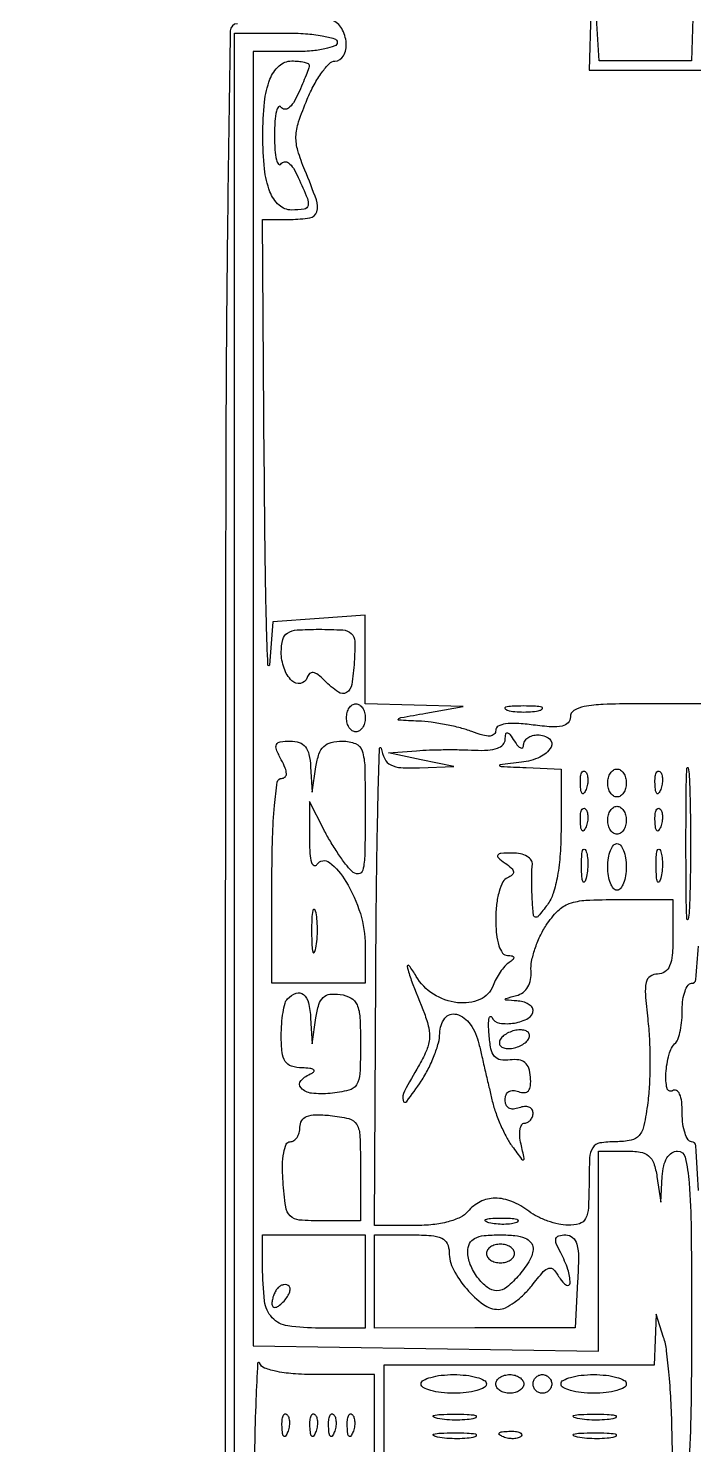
# Model space of a CAD drawing. Extents: x 23 to 255, y 40 to 184.
# Drawn here: x 34.59 to 40.65, y 154.69 to 167.55 of the extents above; entities that cross this region are included whole.
import ezdxf

# ---------------------------------------------------------------- set-up
doc = ezdxf.new("R2010")
doc.units = 0
doc.header["$MEASUREMENT"] = 0

msp = doc.modelspace()

# ---------------------------------------------------------------- linework, layer by layer
for points in [[(207.919475, 175.632891, 0.000007), (191.762556, 175.634099, 0.00002)], [(173.0434, 175.634494, 0.000013), (151.49745, 175.633531)], [(49.932728, 162.472053, 0.000008), (49.952466, 164.319505, 0.000321)], [(40.654246, 168.020763, 0.581497), (40.639981, 168.015864, 0.032921), (40.627746, 167.915067, 0.007231), (40.620676, 167.74065), (40.608, 167.2542), (40.189222, 167.2542), (39.770444, 167.2542), (39.739918, 167.74065), (39.709393, 168.2271), (39.693397, 167.69835), (39.6774, 167.1696), (40.185, 167.1696), (40.6926, 167.1696)], [(36.487905, 167.5926, 0.409616), (36.422563, 167.528277, 0.000777), (36.399417, 165.894573, 0.002704), (36.382142, 163.49643, 0.000449), (36.378, 158.8788, -0.000347), (36.374429, 153.7322, -0.003457)], [(40.6926, 161.4168), (40.1004, 161.4168, 0.008994), (39.805657, 161.411498, 0.040544), (39.634735, 161.391405, 0.08534), (39.540616, 161.355081, 0.263935), (39.5082, 161.29795, -0.187286), (39.48765, 161.245011, -0.155348), (39.434907, 161.214672, -0.070833), (39.336602, 161.207549, -0.016061), (39.1698, 161.224489, 0.019026), (39.023848, 161.238439, 0.049762), (38.918727, 161.233999, 0.084862), (38.853779, 161.213125, 0.27959), (38.8314, 161.176233, -0.200671), (38.816473, 161.140538, -0.183868), (38.779873, 161.124414, -0.08235), (38.714707, 161.131812, -0.021491), (38.614393, 161.165094, 0.028007), (38.511945, 161.197608, 0.014857), (38.381982, 161.22689, 0.014743), (38.246928, 161.24902, 0.022105), (38.127943, 161.259605, -0.002248), (37.951938, 161.26824, -0.639906), (37.947757, 161.278745, -0.158724), (37.970792, 161.291217, -0.001069), (38.1969, 161.3322), (38.5353, 161.39279), (38.09115, 161.404795), (37.647, 161.4168), (37.647053, 161.81865), (37.647105, 162.2205), (37.228366, 162.191476), (36.809627, 162.162452), (36.778263, 161.768476, -0.938807), (36.765149, 161.76869, -0.005313), (36.751632, 162.142576, -0.003227), (36.739692, 162.769038, -0.001434), (36.731649, 163.59525), (36.7164, 165.816), (36.9702, 165.816, 0.041487), (37.146146, 165.830624, 0.28826), (37.207821, 165.885503, 0.15837), (37.20441, 165.992731, 0.012464), (37.099633, 166.262189, -0.026178), (37.03567, 166.441054, -0.081158), (37.019216, 166.567766, -0.07293), (37.043151, 166.700478, -0.018439), (37.120783, 166.90616, -0.024152), (37.184238, 167.038848, -0.033039), (37.254618, 167.151001, -0.034735), (37.322148, 167.231841, -0.202007), (37.37205, 167.25334, 0.275392), (37.450441, 167.300928, 0.141674), (37.474795, 167.41732, 0.112766), (37.43411, 167.54894, 0.17166), (37.343981, 167.625849, 0.042131)], [(36.4626, 150.165), (36.4626, 158.8365), (36.4626, 167.508), (36.9279, 167.508, -0.017105), (37.106266, 167.501896, -0.027868), (37.256518, 167.483149, -0.026982), (37.368491, 167.456481, -0.332234), (37.3932, 167.4234, -0.31052), (37.370609, 167.390532, -0.036969), (37.281369, 167.363651, -0.033738), (37.158414, 167.344915, -0.020945), (37.0125, 167.3388), (36.6318, 167.3388), (36.6318, 161.462713), (36.6318, 155.586625), (38.196997, 155.561863), (39.762194, 155.5371), (39.762097, 156.44655), (39.762, 157.356), (40.010181, 157.356, -0.037763), (40.141732, 157.34605, -0.134896), (40.218108, 157.31202, -0.141285), (40.264376, 157.244788, -0.042951), (40.293605, 157.12335), (40.328848, 156.8907), (40.341524, 157.12335, -0.042393), (40.355131, 157.220491, -0.079284), (40.384659, 157.293962, -0.108618), (40.427711, 157.339554, -0.150534), (40.4811, 157.356, -0.353061), (40.550966, 157.299641, -0.033617), (40.58518, 157.06695, -0.017378), (40.603849, 156.643243, -0.00232), (40.608, 155.7486, -0.003821), (40.602787, 155.066444, -0.009325), (40.585737, 154.5642, -0.004385)], [(40.670393, 156.99645, 0.004008), (40.646718, 157.404356, 0.395015), (40.608, 157.4406, -0.257909), (40.575477, 157.458571, -0.061379), (40.548251, 157.51662, -0.048032), (40.529553, 157.60025, -0.031003), (40.5234, 157.699393, 0.026455), (40.517883, 157.8036, 0.075964), (40.499488, 157.873471, 0.170471), (40.470584, 157.904699, 0.265999), (40.434916, 157.903499, -0.518555), (40.384821, 157.924868, -0.06935), (40.374934, 158.06125, -0.047748), (40.403094, 158.234063, -0.132885), (40.463801, 158.339801, 0.120968), (40.486876, 158.377895, 0.026834), (40.505893, 158.452305, 0.026384), (40.519021, 158.542965, 0.022766), (40.5234, 158.6391, -0.033532), (40.529564, 158.730916, -0.051349), (40.548251, 158.808388, -0.066613), (40.57553, 158.861783, -0.24616), (40.608, 158.8788, 0.387276), (40.64576, 158.913207, 0.006567), (40.67004, 159.2172, 0.011649)], [(40.439557, 154.538406, -0.011342), (40.430367, 154.79685, 0.00895), (40.422166, 155.063374, 0.009738), (40.404514, 155.322031, 0.009283), (40.381006, 155.542612, 0.046332), (40.3542, 155.664), (40.286466, 155.8755), (40.278033, 155.64285), (40.2696, 155.4102), (39.0429, 155.4102), (37.8162, 155.4102), (37.8162, 154.9026), (37.8162, 154.395)]]:
    msp.add_lwpolyline(points, format="xyb")
for points in [[(37.1394, 167.215881, -0.086717), (37.135109, 167.191326, -0.005917), (37.110238, 167.124815, -0.008321), (37.078152, 167.045929, -0.006143), (37.040127, 166.95968, -0.029522), (36.99505, 166.874464, -0.090523), (36.95185, 166.825814, -0.203491), (36.914067, 166.815657, -0.223181), (36.882463, 166.836276, 0.508418), (36.860626, 166.83795, 0.121782), (36.841225, 166.799203, 0.040087), (36.828062, 166.706942, 0.015396), (36.824073, 166.5774, 0.015396), (36.828062, 166.447858, 0.040087), (36.841225, 166.355597, 0.121782), (36.860626, 166.31685, 0.508418), (36.882463, 166.318524, -0.223181), (36.914067, 166.339143, -0.203491), (36.95185, 166.328986, -0.090523), (36.99505, 166.280336, -0.029522), (37.040127, 166.19512, -0.008167), (37.122681, 166.005796, -0.150118), (37.128949, 165.941284, -0.317098), (37.094345, 165.908691, -0.035354), (36.980067, 165.9006, -0.188568), (36.865669, 165.945334, -0.114688), (36.782975, 166.067016, -0.067643), (36.733614, 166.274608, -0.024595), (36.71871, 166.5774, -0.024595), (36.733614, 166.880192, -0.067643), (36.782975, 167.087784, -0.114688), (36.865669, 167.209466, -0.188568), (36.980067, 167.2542, -0.022689), (37.041132, 167.251428, -0.036334), (37.092596, 167.242944, -0.041492), (37.129575, 167.230732, -0.300839)], [(37.547759, 161.7975, -0.022809), (37.524425, 161.59162, -0.21529), (37.476705, 161.51919, -0.306467), (37.403759, 161.521425, -0.040022), (37.279141, 161.627545, 0.030004), (37.219061, 161.680816, 0.124471), (37.175104, 161.700328, 0.235017), (37.143002, 161.690693, 0.124593), (37.120055, 161.654866, -0.270207), (37.060632, 161.602618, -0.248443), (36.982138, 161.626349, -0.114209), (36.910511, 161.739904, -0.084024), (36.8856, 161.887093, -0.0582), (36.898891, 162.000888, -0.201098), (36.94168, 162.059644, -0.120713), (37.029793, 162.087306, -0.015983), (37.22665, 162.0936, -0.014161), (37.44532, 162.087405, -0.173783), (37.521036, 162.055324, -0.20529), (37.552563, 161.984906, -0.020812)], [(37.647, 161.2899, -0.064853), (37.640681, 161.241386, -0.082425), (37.622149, 161.200277, -0.098894), (37.594663, 161.172777, -0.148195), (37.5624, 161.163, -0.148195), (37.530137, 161.172777, -0.098894), (37.502651, 161.200277, -0.082425), (37.484119, 161.241386, -0.064853), (37.4778, 161.2899, -0.064853), (37.484119, 161.338414, -0.082425), (37.502651, 161.379523, -0.098894), (37.530137, 161.407023, -0.148195), (37.5624, 161.4168, -0.148195), (37.594663, 161.407023, -0.098894), (37.622149, 161.379523, -0.082425), (37.640681, 161.338414, -0.064853)], [(38.93715, 161.358483, 0.039571), (39.004599, 161.346452, 0.024357), (39.0852, 161.342524, 0.024357), (39.165801, 161.346452, 0.039571), (39.23325, 161.358483, 0.161593), (39.255173, 161.372722, 0.542911), (39.250831, 161.385808, 0.052887), (39.191118, 161.394828, 0.011065), (39.0852, 161.397173, 0.011065), (38.979282, 161.394828, 0.052887), (38.919569, 161.385808, 0.542911), (38.915227, 161.372722, 0.161593)], [(38.139334, 160.835737), (38.4507, 160.846874), (38.1546, 160.9092), (37.8585, 160.971526), (38.1123, 160.991235, -0.011054), (38.229292, 160.997721, -0.00612), (38.372313, 161.000732, -0.0061), (38.517346, 161.000239, -0.009775), (38.64105, 160.99589, 0.028428), (38.760313, 160.996146, 0.069932), (38.846004, 161.013393, 0.114278), (38.89783, 161.046308, 0.193838), (38.917295, 161.093068, -0.039032), (38.92169, 161.141999, -0.416178), (38.936443, 161.152408, -0.19277), (38.959286, 161.138241, -0.01526), (39.0006, 161.0784, 0.030864), (39.032361, 161.035334, 0.118892), (39.058899, 161.015699, 0.342256), (39.075973, 161.020227, 0.160847), (39.083905, 161.04315, -0.136523), (39.094164, 161.078104, -0.098631), (39.122096, 161.107878, -0.085103), (39.163505, 161.127925, -0.070386), (39.2121, 161.1348, -0.164628), (39.318042, 161.098946, -0.380565), (39.332747, 161.022842, -0.154044), (39.231914, 160.932842, -0.075024), (39.06405, 160.885799, 0.000683), (38.869174, 160.861345, 0.602997), (38.866554, 160.85437, 0.202828), (38.879905, 160.848008, 0.000452), (39.10635, 160.838139), (39.4236, 160.8246), (39.4236, 160.29087, -0.016946), (39.415587, 160.054511, -0.027092), (39.39102, 159.85406, -0.031895), (39.352249, 159.69555, -0.086189), (39.299391, 159.59292, -0.008035), (39.217369, 159.488024, -0.315809), (39.190499, 159.480317, -0.295365), (39.172745, 159.503008, -0.007368), (39.162467, 159.6402, -0.008287), (39.158608, 159.72893, -0.007526), (39.157521, 159.820636, -0.007556), (39.159025, 159.9027, -0.02393), (39.163485, 159.95745, 0.188216), (39.153528, 159.997625, 0.108105), (39.116179, 160.031755, 0.080098), (39.056413, 160.054605, 0.053047), (38.983159, 160.061905, 0.011515), (38.878052, 160.058781, 0.224274), (38.850186, 160.043775, 0.393438), (38.852916, 160.019954, 0.02287), (38.916, 159.970864, -0.02856), (38.974058, 159.924616, -0.172412), (38.992229, 159.891319, -0.274217), (38.981234, 159.863562, -0.068328), (38.93715, 159.838209, 0.184033), (38.895804, 159.799734, 0.045523), (38.862039, 159.71173, 0.039917), (38.839031, 159.595598, 0.028957), (38.8314, 159.46395, 0.023867), (38.838076, 159.324174, 0.053138), (38.859383, 159.219936, 0.081543), (38.892889, 159.154061, 0.235539), (38.93715, 159.131305, -0.036288), (38.980492, 159.127621, -0.30431), (38.994176, 159.11492, -0.275212), (38.988261, 159.096152, -0.032002), (38.952129, 159.067855, 0.062485), (38.913422, 159.033546, 0.02892), (38.871976, 158.980468, 0.028095), (38.834312, 158.91889, 0.034842), (38.806734, 158.85765, -0.206313), (38.687141, 158.731917, -0.131823), (38.484424, 158.703067, -0.110496), (38.265583, 158.780692, -0.121616), (38.109617, 158.94225, 0.032825), (38.044755, 159.038836, 0.800245), (38.028145, 159.031097, 0.037657), (38.06548, 158.906096, 0.003456), (38.183434, 158.604167, -0.0406), (38.223104, 158.475101, -0.081877), (38.228795, 158.369116, -0.075597), (38.200096, 158.261513, -0.030511), (38.130728, 158.125814, 0.010694), (38.003786, 157.900027, 0.167905), (37.990066, 157.813961, 0.6563), (38.024289, 157.805782, 0.014713), (38.1546, 157.9905, 0.028628), (38.218979, 158.100955, 0.025115), (38.273474, 158.2229, 0.025924), (38.311437, 158.33815, 0.065917), (38.323243, 158.42525, -0.163285), (38.369401, 158.561432, -0.305218), (38.47495, 158.597328, -0.179161), (38.600443, 158.507885, -0.092549), (38.678757, 158.3289, 0.000102), (38.705575, 158.213363, 0.00006), (38.737715, 158.0751, 0.00006), (38.769891, 157.936838, 0.000102), (38.796817, 157.8213, 0.026385), (38.828546, 157.711756, 0.018629), (38.875125, 157.592351, 0.018864), (38.928375, 157.481243, 0.037197), (38.98026, 157.3983, 0.002317), (39.066323, 157.282223, 0.305502), (39.082231, 157.276682, 0.401954), (39.089827, 157.289111, 0.002883), (39.06047, 157.41945, -0.036702), (39.049151, 157.492396, -0.062692), (39.051899, 157.553885, -0.093305), (39.067252, 157.595181, -0.263019), (39.09312, 157.6098, 0.121368), (39.122366, 157.617005, 0.100738), (39.147275, 157.63731, 0.09151), (39.164008, 157.66768, 0.080439), (39.1698, 157.703451, 0.158089), (39.159542, 157.735085, 0.151946), (39.132523, 157.755288, 0.112257), (39.091452, 157.760111, 0.06502), (39.0429, 157.748406, -0.074756), (38.991235, 157.737006, -0.14841), (38.950753, 157.746345, -0.165571), (38.925119, 157.7755, -0.098585), (38.916, 157.8213, -0.099128), (38.92499, 157.8662, -0.158005), (38.950248, 157.895667, -0.14733), (38.989486, 157.905945, -0.082696), (39.038188, 157.896002, 0.093396), (39.091982, 157.886204, 0.222284), (39.127829, 157.903236, 0.1518), (39.146441, 157.948711, 0.040616), (39.146916, 158.027796, 0.05995), (39.130901, 158.108904, 0.140787), (39.096633, 158.159597, 0.14452), (39.041366, 158.18359, 0.064474), (38.961278, 158.183089, -0.074619), (38.874692, 158.184297, -0.181115), (38.82012, 158.215634, -0.126238), (38.787577, 158.284751, -0.02909), (38.770648, 158.4135, -0.012903), (38.766353, 158.505257, -0.045063), (38.77044, 158.56432, -0.295171), (38.781954, 158.577104, -0.368013), (38.795854, 158.570531, 0.253453), (38.865922, 158.517207, 0.08129), (39.001152, 158.51831, 0.083141), (39.126825, 158.562239, 0.273697), (39.1698, 158.634867, 0.182907), (39.158711, 158.664167, 0.082258), (39.12631, 158.69053, 0.065249), (39.078403, 158.710142, 0.048052), (39.02175, 158.719414, -0.002276), (38.923917, 158.726346, -0.383754), (38.917136, 158.733443, -0.346954), (38.923323, 158.741786, -0.002132), (39.020312, 158.76764, 0.099074), (39.079182, 158.79635, 0.096725), (39.12306, 158.845708, 0.087842), (39.148006, 158.912262, 0.066087), (39.15203, 158.990476, -0.069256), (39.157067, 159.07767, -0.030932), (39.186443, 159.189066, -0.029881), (39.232645, 159.304934, -0.035626), (39.290097, 159.40755, -0.049463), (39.394044, 159.53597, -0.112517), (39.4987, 159.602669, -0.073245), (39.64955, 159.632789, -0.012714), (39.94093, 159.6402), (40.4388, 159.6402), (40.4388, 159.3018, -0.019219), (40.432378, 159.134787, -0.078179), (40.408982, 159.036158, -0.149476), (40.365717, 158.983274, -0.148155), (40.300116, 158.9634, 0.153994), (40.232774, 158.942156, 0.187345), (40.19627, 158.887544, 0.073378), (40.188313, 158.777745, 0.010932), (40.209624, 158.556492, -0.017673), (40.224649, 158.374883, -0.011589), (40.229693, 158.164982, -0.011664), (40.225086, 157.960075, -0.021885), (40.210269, 157.795092, -0.017168), (40.175238, 157.588122, -0.121598), (40.131794, 157.496791, -0.176905), (40.058514, 157.453402, -0.046134), (39.920061, 157.4406, 0.040799), (39.776609, 157.428875, 0.2132), (39.712031, 157.386269, 0.130352), (39.683175, 157.295633, 0.012247), (39.6774, 157.0599, -0.013027), (39.671676, 156.840251, -0.103968), (39.645824, 156.742797, -0.206262), (39.590287, 156.696256, -0.076348), (39.48705, 156.681891, -0.051718), (39.402221, 156.691902, -0.030728), (39.304376, 156.720277, -0.030499), (39.209257, 156.761018, -0.045509), (39.13248, 156.808791, 0.063801), (38.977008, 156.897835, 0.099716), (38.826179, 156.927457, 0.114332), (38.690392, 156.895301, 0.104849), (38.5776, 156.8061, -0.109775), (38.510006, 156.753705, -0.045033), (38.400415, 156.713612, -0.038419), (38.26137, 156.687747, -0.026785), (38.101941, 156.6792), (37.7316, 156.6792), (37.743121, 158.94225, -0.001561), (37.750144, 159.797347, -0.002977), (37.762027, 160.484614, -0.001856), (37.776294, 161.013749, -0.895209), (37.791305, 161.01495, 0.069792), (37.824769, 160.917137, 0.157861), (37.879299, 160.86225, 0.105843), (37.971577, 160.837244, 0.022373)], [(37.152076, 160.84575), (37.164752, 160.6131), (37.199995, 160.84575, -0.042367), (37.227524, 160.960716, -0.121485), (37.270936, 161.029729, -0.134975), (37.338345, 161.066484, -0.057778), (37.441119, 161.0784, -0.09707), (37.559227, 161.055252, -0.223133), (37.619178, 160.990206, -0.071671), (37.642933, 160.845293, -0.004847), (37.647, 160.425771, -0.004455), (37.643667, 160.051702, -0.052322), (37.625908, 159.907297, -0.336429), (37.585225, 159.873389, -0.212736), (37.524917, 159.897021, -0.033782), (37.468964, 159.962045, -0.013073), (37.400156, 160.059064, -0.012873), (37.330816, 160.168448, -0.015539), (37.271638, 160.2747), (37.140442, 160.5285), (37.141217, 160.1901, 0.015876), (37.145682, 160.058952, 0.054785), (37.160489, 159.975328, 0.223248), (37.183224, 159.949616, 0.368599), (37.209251, 159.957632, -0.445317), (37.32215, 159.976685, -0.091279), (37.47266, 159.80439, -0.05879), (37.602849, 159.511698, -0.075411), (37.647, 159.220626), (37.647, 158.8788), (37.224, 158.8788), (36.801, 158.8788), (36.801, 159.8094, -0.006905), (36.806435, 160.202904, -0.016554), (36.82414, 160.494107, -0.013103), (36.849756, 160.706478, -0.372001), (36.888577, 160.74, 0.188457), (36.919818, 160.752209, 0.214004), (36.932377, 160.781581, 0.094032), (36.921697, 160.832923, 0.0247), (36.8856, 160.9092, -0.025083), (36.84157, 161.002424, -0.213289), (36.842889, 161.047589, -0.251306), (36.876743, 161.072215, -0.034136), (36.967223, 161.0784, -0.079199), (37.049324, 161.065313, -0.146855), (37.10424, 161.027114, -0.115535), (37.137144, 160.957467, -0.03924)], [(39.650591, 160.639537, -0.054073), (39.631848, 160.604287, -0.470617), (39.61643, 160.602828, -0.168741), (39.604474, 160.627511, -0.018894), (39.599479, 160.69065, -0.028489), (39.600409, 160.749547, -0.077125), (39.609776, 160.790154, -0.208169), (39.625397, 160.805597, -0.296942), (39.643912, 160.801687, -0.126455), (39.660261, 160.774029, -0.060344), (39.666958, 160.732972, -0.05415), (39.663792, 160.685803, -0.051402)], [(40.0158, 160.6977, -0.064853), (40.009481, 160.649186, -0.082425), (39.990949, 160.608077, -0.098894), (39.963463, 160.580577, -0.148195), (39.9312, 160.5708, -0.148195), (39.898937, 160.580577, -0.098894), (39.871451, 160.608077, -0.082425), (39.852919, 160.649186, -0.064853), (39.8466, 160.6977, -0.064853), (39.852919, 160.746214, -0.082425), (39.871451, 160.787323, -0.098894), (39.898937, 160.814823, -0.148195), (39.9312, 160.8246, -0.148195), (39.963463, 160.814823, -0.098894), (39.990949, 160.787323, -0.082425), (40.009481, 160.746214, -0.064853)], [(40.327391, 160.639537, -0.054073), (40.308648, 160.604287, -0.470617), (40.29323, 160.602828, -0.168741), (40.281274, 160.627511, -0.018894), (40.276279, 160.69065, -0.028489), (40.277209, 160.749547, -0.077125), (40.286576, 160.790154, -0.208169), (40.302197, 160.805597, -0.296942), (40.320712, 160.801687, -0.126455), (40.337061, 160.774029, -0.060344), (40.343758, 160.732972, -0.05415), (40.340592, 160.685803, -0.051402)], [(40.586216, 159.53445, -0.04765), (40.575607, 159.460658, -0.86651), (40.565596, 159.461615, -0.009912), (40.558761, 159.707941, -0.001979), (40.55702, 160.1478, -0.001979), (40.558761, 160.587659, -0.009912), (40.565596, 160.833985, -0.86651), (40.575607, 160.834942, -0.04765), (40.586216, 160.76115, -0.00749), (40.595318, 160.481927, -0.004402), (40.59826, 160.1478, -0.004402), (40.595318, 159.813673, -0.00749)], [(39.650591, 160.301137, -0.054073), (39.631848, 160.265887, -0.470617), (39.61643, 160.264428, -0.168741), (39.604474, 160.289111, -0.018894), (39.599479, 160.35225, -0.028489), (39.600409, 160.411147, -0.077125), (39.609776, 160.451754, -0.208169), (39.625397, 160.467197, -0.296942), (39.643912, 160.463287, -0.126455), (39.660261, 160.435629, -0.060344), (39.666958, 160.394572, -0.05415), (39.663792, 160.347403, -0.051402)], [(40.0158, 160.3593, -0.064853), (40.009481, 160.310786, -0.082425), (39.990949, 160.269677, -0.098894), (39.963463, 160.242177, -0.148195), (39.9312, 160.2324, -0.148195), (39.898937, 160.242177, -0.098894), (39.871451, 160.269677, -0.082425), (39.852919, 160.310786, -0.064853), (39.8466, 160.3593, -0.064853), (39.852919, 160.407814, -0.082425), (39.871451, 160.448923, -0.098894), (39.898937, 160.476423, -0.148195), (39.9312, 160.4862, -0.148195), (39.963463, 160.476423, -0.098894), (39.990949, 160.448923, -0.082425), (40.009481, 160.407814, -0.064853)], [(40.327391, 160.301137, -0.054073), (40.308648, 160.265887, -0.470617), (40.29323, 160.264428, -0.168741), (40.281274, 160.289111, -0.018894), (40.276279, 160.35225, -0.028489), (40.277209, 160.411147, -0.077125), (40.286576, 160.451754, -0.208169), (40.302197, 160.467197, -0.296942), (40.320712, 160.463287, -0.126455), (40.337061, 160.435629, -0.060344), (40.343758, 160.394572, -0.05415), (40.340592, 160.347403, -0.051402)], [(40.0158, 159.9363, -0.038131), (40.009614, 159.855308, -0.057076), (39.990949, 159.786928, -0.074992), (39.963596, 159.740268, -0.226478), (39.9312, 159.7248, -0.226478), (39.898804, 159.740268, -0.074992), (39.871451, 159.786928, -0.057076), (39.852786, 159.855308, -0.038131), (39.8466, 159.9363, -0.038131), (39.852786, 160.017292, -0.057076), (39.871451, 160.085672, -0.074992), (39.898804, 160.132332, -0.226478), (39.9312, 160.1478, -0.226478), (39.963596, 160.132332, -0.074992), (39.990949, 160.085672, -0.057076), (40.009614, 160.017292, -0.038131)], [(39.651427, 159.83216, -0.087174), (39.636509, 159.799532, -0.597527), (39.622963, 159.801016, -0.080377), (39.612728, 159.84593, -0.012823), (39.609293, 159.9363, -0.014395), (39.610795, 160.027678, -0.052471), (39.619456, 160.084955, -0.333666), (39.633165, 160.095856, -0.31318), (39.648292, 160.08596, -0.06278), (39.661699, 160.035374, -0.030339), (39.666594, 159.968449, -0.029507), (39.663263, 159.897099, -0.037336)], [(40.328227, 159.83216, -0.087174), (40.313309, 159.799532, -0.597527), (40.299763, 159.801016, -0.080377), (40.289528, 159.84593, -0.012823), (40.286093, 159.9363, -0.014395), (40.287595, 160.027678, -0.052471), (40.296256, 160.084955, -0.333666), (40.309965, 160.095856, -0.31318), (40.325092, 160.08596, -0.06278), (40.338499, 160.035374, -0.030339), (40.343394, 159.968449, -0.029507), (40.340063, 159.897099, -0.037336)], [(37.160735, 159.3441, 0.008901), (37.163497, 159.223215, 0.053901), (37.172748, 159.16131, 0.67161), (37.185372, 159.159635, 0.082665), (37.199234, 159.197036, 0.028254), (37.210516, 159.281051, 0.020511), (37.21391, 159.375368, 0.020826), (37.209701, 159.465435, 0.041951), (37.197527, 159.535436, 0.285845), (37.183712, 159.548512, 0.417468), (37.170838, 159.539895, 0.038992), (37.162502, 159.465791, 0.009782)], [(37.152076, 158.56155), (37.164752, 158.3289), (37.200486, 158.566633, -0.034907), (37.226948, 158.68554, -0.129789), (37.266512, 158.750522, -0.163365), (37.327184, 158.779225, -0.064956), (37.42046, 158.778133, -0.09141), (37.518191, 158.745339, -0.170508), (37.573026, 158.68369, -0.085018), (37.598713, 158.568592, -0.012487), (37.6047, 158.3289, -0.010728), (37.598884, 158.057868, -0.12719), (37.568477, 157.958135, -0.20044), (37.497932, 157.907108, -0.033625), (37.32975, 157.87939, -0.051472), (37.160929, 157.880526, -0.179954), (37.065247, 157.928611, -0.393465), (37.065294, 157.99593, -0.109648), (37.16055, 158.061371, 0.134342), (37.182376, 158.077984, 0.451325), (37.179321, 158.093469, 0.102704), (37.143335, 158.10553, 0.020908), (37.07595, 158.110721, -0.065896), (36.97774, 158.127244, -0.174122), (36.921527, 158.169365, -0.121266), (36.893132, 158.249232, -0.025064), (36.8856, 158.3994, -0.018427), (36.889733, 158.511504, -0.022866), (36.902168, 158.61513, -0.022027), (36.920064, 158.699427, -0.13383), (36.942, 158.7378, -0.106649), (37.021223, 158.788904, -0.270972), (37.086222, 158.777825, -0.163101), (37.132132, 158.702839, -0.042925)], [(38.8737, 158.3712, 0.131946), (38.864067, 158.33906, 0.190139), (38.87405, 158.311451, 0.14379), (38.903595, 158.292829, 0.069308), (38.948314, 158.2866, 0.059645), (39.000734, 158.292875, 0.050746), (39.053296, 158.311451, 0.053126), (39.098189, 158.338806, 0.091204), (39.1275, 158.3712, 0.131946), (39.137133, 158.40334, 0.190139), (39.12715, 158.430949, 0.14379), (39.097605, 158.449571, 0.069308), (39.052886, 158.4558, 0.059645), (39.000466, 158.449525, 0.050746), (38.947904, 158.430949, 0.053126), (38.903011, 158.403594, 0.091204)], [(37.6047, 157.1868), (37.6047, 156.7215), (37.2663, 156.7215, -0.018295), (37.049448, 156.729437, -0.178229), (36.967212, 156.766748, -0.166082), (36.925801, 156.849715, -0.015394), (36.901886, 157.08105, -0.02062), (36.897385, 157.226232, -0.041131), (36.907989, 157.3406, -0.056128), (36.930705, 157.417616, -0.301641), (36.965336, 157.4406, 0.146178), (36.999453, 157.450792, 0.09919), (37.02852, 157.479451, 0.08312), (37.048112, 157.5223, 0.065848), (37.0548, 157.57286, -0.13612), (37.071431, 157.632817, -0.167148), (37.115679, 157.669966, -0.092094), (37.196777, 157.685017, -0.023993), (37.32975, 157.67861, -0.035599), (37.499472, 157.64995, -0.208591), (37.569847, 157.596479, -0.119266), (37.599389, 157.490708, -0.008737)], [(39.02336, 156.708308, -0.06278), (38.972774, 156.694901, -0.030339), (38.905849, 156.690006, -0.029507), (38.834499, 156.693337, -0.037336), (38.76956, 156.705173, -0.087174), (38.736932, 156.720091, -0.597527), (38.738416, 156.733637, -0.080377), (38.78333, 156.743872, -0.012823), (38.8737, 156.747307, -0.014395), (38.965078, 156.745805, -0.052471), (39.022355, 156.737144, -0.333666), (39.033256, 156.723435, -0.31318)], [(37.647, 156.1716), (37.647, 155.7486), (37.233051, 155.7486, -0.034631), (36.944881, 155.768583, -0.172771), (36.803394, 155.842357, -0.159816), (36.73426, 155.992685, -0.028531), (36.7164, 156.305419), (36.7164, 156.5946), (37.1817, 156.5946), (37.647, 156.5946)], [(38.4084, 156.438345, 0.121865), (38.447632, 156.27977, 0.056433), (38.567897, 156.103152, 0.05694), (38.720039, 155.962416, 0.159512), (38.856333, 155.9178, 0.116324), (38.918697, 155.932508, 0.039248), (38.999237, 155.980969, 0.036541), (39.083004, 156.050553, 0.034527), (39.157473, 156.132844, -0.011678), (39.262917, 156.260636, -0.155193), (39.314316, 156.292124, -0.288046), (39.35812, 156.277647, -0.040943), (39.414841, 156.196294, 0.128991), (39.472299, 156.138626, 0.571503), (39.505129, 156.156893, 0.088836), (39.486122, 156.280504, 0.040427), (39.420623, 156.430962, -0.024932), (39.380655, 156.515521, -0.16648), (39.377824, 156.561313, -0.268245), (39.40353, 156.586666, -0.063665), (39.465591, 156.5946, -0.180487), (39.528916, 156.570972, -0.152348), (39.566766, 156.50981, -0.06494), (39.581323, 156.391178, -0.012175), (39.574318, 156.171962), (39.5505, 155.749324), (38.64105, 155.748962), (37.7316, 155.7486), (37.7316, 156.1716), (37.7316, 156.5946), (38.07, 156.5946, -0.018036), (38.246206, 156.588242, -0.090356), (38.341446, 156.563684, -0.172425), (38.390468, 156.51576, -0.114302)], [(39.1698, 156.473743, -0.132981), (39.14094, 156.367151, -0.043491), (39.046086, 156.233083, -0.042612), (38.932131, 156.119686, -0.176235), (38.842277, 156.087, -0.166766), (38.755636, 156.116724, -0.067499), (38.667086, 156.207132, -0.064034), (38.600243, 156.325979, -0.096408), (38.5776, 156.44232, -0.111956), (38.594207, 156.515559, -0.163899), (38.639875, 156.562573, -0.09565), (38.725779, 156.587675, -0.023397), (38.8737, 156.5946, -0.026207), (39.005893, 156.587667, -0.070798), (39.096833, 156.564817, -0.118132), (39.150138, 156.526544, -0.180143)], [(38.7468, 156.4254, 0.148195), (38.756577, 156.393137, 0.098894), (38.784077, 156.365651, 0.082425), (38.825186, 156.347119, 0.064853), (38.8737, 156.3408, 0.064853), (38.922214, 156.347119, 0.082425), (38.963323, 156.365651, 0.098894), (38.990823, 156.393137, 0.148195), (39.0006, 156.4254, 0.148195), (38.990823, 156.457663, 0.098894), (38.963323, 156.485149, 0.082425), (38.922214, 156.503681, 0.064853), (38.8737, 156.51, 0.064853), (38.825186, 156.503681, 0.082425), (38.784077, 156.485149, 0.098894), (38.756577, 156.457663, 0.148195)], [(36.8574, 156.1152, 0.063896), (36.835794, 156.087233, 0.039129), (36.817568, 156.049688, 0.038674), (36.805136, 156.008985, 0.054831), (36.801, 155.97138, 0.142677), (36.808925, 155.944172, 0.290264), (36.82829, 155.935081, 0.131573), (36.85963, 155.947881, 0.034019), (36.90111, 155.98407, 0.041736), (36.936233, 156.025603, 0.061283), (36.958973, 156.067613, 0.080535), (36.966785, 156.103731, 0.212536), (36.95751, 156.12789, 0.128169), (36.936496, 156.140215, 0.100736), (36.910072, 156.142193, 0.089268), (36.88224, 156.133456, 0.075941)], [(36.638301, 154.1412), (36.631445, 152.7453), (37.181523, 152.773669), (37.7316, 152.802037), (37.7316, 154.063819), (37.7316, 155.3256), (37.23105, 155.3256, -0.015029), (37.013919, 155.332128, -0.033051), (36.849229, 155.353021, -0.042271), (36.73464, 155.38557, -0.209491), (36.687829, 155.43135, 0.803281), (36.670563, 155.428454, 0.003186), (36.655678, 155.09599, 0.00546), (36.643965, 154.669395, 0.002905)], [(38.7468, 155.241, -0.277684), (38.727165, 155.20837, -0.052312), (38.659821, 155.181251, -0.042582), (38.564158, 155.162537, -0.027026), (38.4507, 155.1564, -0.027026), (38.337242, 155.162537, -0.042582), (38.241579, 155.181251, -0.052312), (38.174235, 155.20837, -0.277684), (38.1546, 155.241, -0.277684), (38.174235, 155.27363, -0.052312), (38.241579, 155.300749, -0.042582), (38.337242, 155.319463, -0.027026), (38.4507, 155.3256, -0.027026), (38.564158, 155.319463, -0.042582), (38.659821, 155.300749, -0.052312), (38.727165, 155.27363, -0.277684)], [(39.0852, 155.241, -0.148195), (39.075423, 155.208737, -0.098894), (39.047923, 155.181251, -0.082425), (39.006814, 155.162719, -0.064853), (38.9583, 155.1564, -0.064853), (38.909786, 155.162719, -0.082425), (38.868677, 155.181251, -0.098894), (38.841177, 155.208737, -0.148195), (38.8314, 155.241, -0.148195), (38.841177, 155.273263, -0.098894), (38.868677, 155.300749, -0.082425), (38.909786, 155.319281, -0.064853), (38.9583, 155.3256, -0.064853), (39.006814, 155.319281, -0.082425), (39.047923, 155.300749, -0.098894), (39.075423, 155.273263, -0.148195)], [(39.339, 155.241, -0.099038), (39.332541, 155.208713, -0.097945), (39.314149, 155.181251, -0.097945), (39.286687, 155.162859, -0.099038), (39.2544, 155.1564, -0.099038), (39.222113, 155.162859, -0.097945), (39.194651, 155.181251, -0.097945), (39.176259, 155.208713, -0.099038), (39.1698, 155.241, -0.099038), (39.176259, 155.273287, -0.097945), (39.194651, 155.300749, -0.097945), (39.222113, 155.319141, -0.099038), (39.2544, 155.3256, -0.099038), (39.286687, 155.319141, -0.097945), (39.314149, 155.300749, -0.097945), (39.332541, 155.273287, -0.099038)], [(40.0158, 155.241, -0.277684), (39.996165, 155.20837, -0.052312), (39.928821, 155.181251, -0.042582), (39.833158, 155.162537, -0.027026), (39.7197, 155.1564, -0.027026), (39.606242, 155.162537, -0.042582), (39.510579, 155.181251, -0.052312), (39.443235, 155.20837, -0.277684), (39.4236, 155.241, -0.277684), (39.443235, 155.27363, -0.052312), (39.510579, 155.300749, -0.042582), (39.606242, 155.319463, -0.027026), (39.7197, 155.3256, -0.027026), (39.833158, 155.319463, -0.042582), (39.928821, 155.300749, -0.052312), (39.996165, 155.27363, -0.277684)], [(36.943391, 154.802137, -0.054073), (36.924648, 154.766887, -0.470617), (36.90923, 154.765428, -0.168741), (36.897274, 154.790111, -0.018894), (36.892279, 154.85325, -0.028489), (36.893209, 154.912147, -0.077125), (36.902576, 154.952754, -0.208169), (36.918197, 154.968197, -0.296942), (36.936712, 154.964287, -0.126455), (36.953061, 154.936629, -0.060344), (36.959758, 154.895572, -0.05415), (36.956592, 154.848403, -0.051402)], [(37.197191, 154.802137, -0.054073), (37.178448, 154.766887, -0.470617), (37.16303, 154.765428, -0.168741), (37.151074, 154.790111, -0.018894), (37.146079, 154.85325, -0.028489), (37.147009, 154.912147, -0.077125), (37.156376, 154.952754, -0.208169), (37.171997, 154.968197, -0.296942), (37.190513, 154.964287, -0.126455), (37.206861, 154.936629, -0.060344), (37.213558, 154.895572, -0.05415), (37.210392, 154.848403, -0.051402)], [(37.366391, 154.802137, -0.054073), (37.347648, 154.766887, -0.470617), (37.33223, 154.765428, -0.168741), (37.320274, 154.790111, -0.018894), (37.315279, 154.85325, -0.028489), (37.316209, 154.912147, -0.077125), (37.325576, 154.952754, -0.208169), (37.341197, 154.968197, -0.296942), (37.359713, 154.964287, -0.126455), (37.376061, 154.936629, -0.060344), (37.382758, 154.895572, -0.05415), (37.379592, 154.848403, -0.051402)], [(37.535591, 154.802137, -0.054073), (37.516848, 154.766887, -0.470617), (37.50143, 154.765428, -0.168741), (37.489474, 154.790111, -0.018894), (37.484479, 154.85325, -0.028489), (37.485409, 154.912147, -0.077125), (37.494776, 154.952754, -0.208169), (37.510397, 154.968197, -0.296942), (37.528913, 154.964287, -0.126455), (37.545261, 154.936629, -0.060344), (37.551958, 154.895572, -0.05415), (37.548792, 154.848403, -0.051402)], [(38.642036, 154.929073, -0.041951), (38.572035, 154.916899, -0.020826), (38.481968, 154.91269, -0.020511), (38.387651, 154.916084, -0.028254), (38.303636, 154.927366, -0.082665), (38.266235, 154.941228, -0.67161), (38.26791, 154.953852, -0.053901), (38.329815, 154.963103, -0.008901), (38.4507, 154.965865, -0.009782), (38.572391, 154.964098, -0.038992), (38.646495, 154.955762, -0.417468), (38.655112, 154.942888, -0.285845)], [(39.911036, 154.929073, -0.041951), (39.841035, 154.916899, -0.020826), (39.750968, 154.91269, -0.020511), (39.656651, 154.916084, -0.028254), (39.572636, 154.927366, -0.082665), (39.535235, 154.941228, -0.67161), (39.53691, 154.953852, -0.053901), (39.598815, 154.963103, -0.008901), (39.7197, 154.965865, -0.009782), (39.841391, 154.964098, -0.038992), (39.915495, 154.955762, -0.417468), (39.924112, 154.942888, -0.285845)], [(38.642036, 154.759873, -0.041951), (38.572035, 154.747699, -0.020826), (38.481968, 154.74349, -0.020511), (38.387651, 154.746884, -0.028254), (38.303636, 154.758166, -0.082665), (38.266235, 154.772028, -0.67161), (38.26791, 154.784652, -0.053901), (38.329815, 154.793903, -0.008901), (38.4507, 154.796665, -0.009782), (38.572391, 154.794898, -0.038992), (38.646495, 154.786562, -0.417468), (38.655112, 154.773688, -0.285845)], [(39.062288, 154.766888, -0.126455), (39.034629, 154.750539, -0.060344), (38.993572, 154.743842, -0.05415), (38.946403, 154.747008, -0.051402), (38.900138, 154.760209, -0.054073), (38.864887, 154.778952, -0.470617), (38.863428, 154.79437, -0.168741), (38.888111, 154.806326, -0.018894), (38.95125, 154.811321, -0.028489), (39.010147, 154.810391, -0.077125), (39.050754, 154.801024, -0.208169), (39.066197, 154.785403, -0.296942)], [(39.911036, 154.759873, -0.041951), (39.841035, 154.747699, -0.020826), (39.750968, 154.74349, -0.020511), (39.656651, 154.746884, -0.028254), (39.572636, 154.758166, -0.082665), (39.535235, 154.772028, -0.67161), (39.53691, 154.784652, -0.053901), (39.598815, 154.793903, -0.008901), (39.7197, 154.796665, -0.009782), (39.841391, 154.794898, -0.038992), (39.915495, 154.786562, -0.417468), (39.924112, 154.773688, -0.285845)]]:
    msp.add_lwpolyline(points, format="xyb", close=True)

doc.saveas('drawing.dxf')
